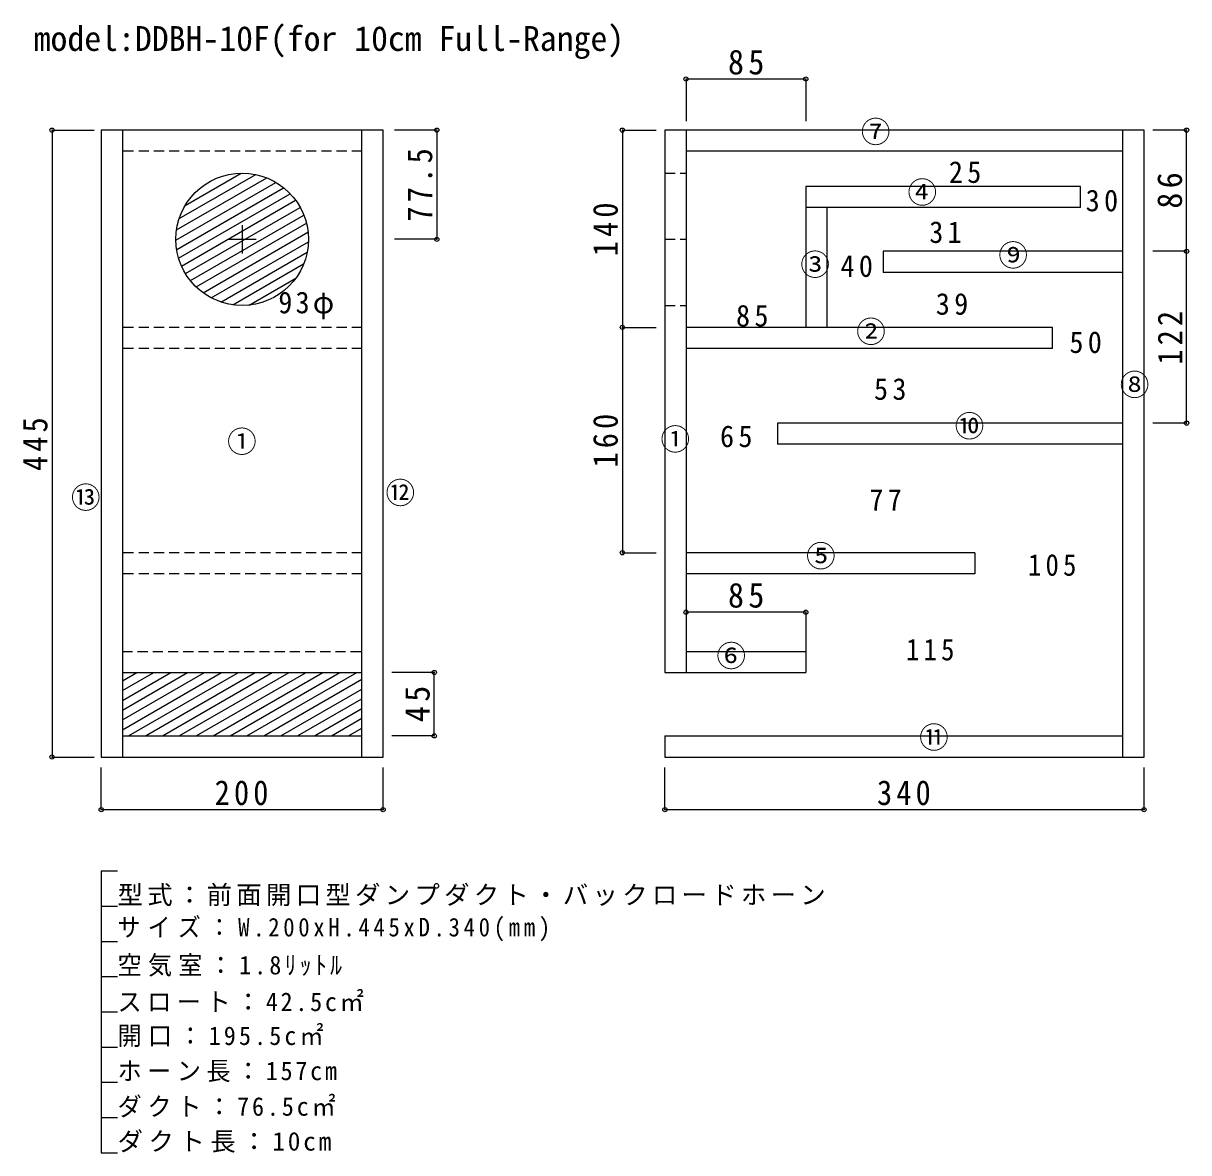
# Model space of a CAD drawing. Units: millimetres at full size, sheet at 1:6. Extents: x -970 to -143, y -279 to 523.
import ezdxf
from ezdxf.enums import TextEntityAlignment as Align

# ---------------------------------------------------------------- set-up
doc = ezdxf.new("R2010")
doc.units = ezdxf.units.MM
doc.header["$LTSCALE"] = 6
doc.header["$PDMODE"] = 32
doc.header["$PDSIZE"] = 3
doc.linetypes.add('DASHED1', pattern=[1.8, 1.2, -0.6])
doc.layers.add('0-0', color=4, linetype='Continuous')
doc.styles.add('ＭＳ ゴシック', font='')
doc.styles.get('ＭＳ ゴシック').set_extended_font_data('MS Gothic')

msp = doc.modelspace()

# ---------------------------------------------------------------- linework, layer by layer
at = {"layer": '0-0'}
for p, q in [((-414.409, 483.023), (-499.409, 483.023)), ((-499.409, 483.023), (-499.409, 453.023)), ((-414.409, 483.023), (-414.409, 453.023)), ((-949.327, 446.732), (-949.327, 1.732)), ((-949.327, 446.732), (-919.327, 446.732)), ((-676.256, 446.732), (-706.256, 446.732)), ((-676.256, 446.732), (-676.256, 369.232)), ((-544.599, 446.732), (-544.599, 146.732)), ((-544.599, 446.732), (-520.599, 446.732)), ((-144.212, 446.732), (-168.212, 446.732)), ((-144.212, 238.732), (-144.212, 446.732)), ((-859.061, 383.903), (-804.788, 415.237)), ((-854.777, 393.304), (-815.073, 416.228)), ((-861.406, 368.692), (-790.443, 409.663)), ((-860.935, 375.892), (-796.914, 412.855)), ((-860.862, 362.078), (-784.988, 405.884)), ((-859.491, 355.942), (-780.359, 401.629)), ((-857.394, 350.224), (-776.455, 396.954)), ((-854.619, 344.898), (-773.23, 391.888)), ((-851.178, 339.957), (-770.672, 386.437)), ((-847.048, 335.413), (-768.802, 380.588)), ((-842.166, 331.303), (-767.684, 374.305)), ((-836.409, 327.699), (-767.441, 367.518)), ((-676.256, 369.232), (-706.256, 369.232)), ((-829.542, 324.735), (-768.307, 360.089)), ((-144.212, 360.732), (-168.212, 360.732)), ((-821.059, 322.705), (-770.791, 351.727)), ((-809.417, 322.498), (-776.433, 341.541)), ((-544.599, 306.732), (-520.599, 306.732)), ((-144.212, 238.732), (-168.212, 238.732)), ((-544.599, 146.732), (-520.599, 146.732)), ((-414.409, 104.524), (-499.409, 104.524)), ((-414.409, 104.524), (-414.409, 74.524)), ((-899.409, 21.126), (-829.077, 61.732)), ((-899.409, 28.054), (-841.077, 61.732)), ((-899.409, 34.982), (-853.077, 61.732)), ((-899.409, 41.91), (-865.077, 61.732)), ((-899.409, 48.838), (-877.077, 61.732)), ((-899.409, 55.767), (-889.077, 61.732)), ((-895.019, 16.732), (-817.077, 61.732)), ((-883.019, 16.732), (-805.077, 61.732)), ((-871.019, 16.732), (-793.077, 61.732)), ((-859.019, 16.732), (-781.077, 61.732)), ((-847.019, 16.732), (-769.077, 61.732)), ((-835.019, 16.732), (-757.077, 61.732)), ((-823.019, 16.732), (-745.077, 61.732)), ((-811.019, 16.732), (-733.077, 61.732)), ((-678.109, 61.732), (-708.109, 61.732)), ((-678.109, 16.732), (-678.109, 61.732)), ((-799.019, 16.732), (-729.409, 56.921)), ((-787.019, 16.732), (-729.409, 49.993)), ((-775.019, 16.732), (-729.409, 43.065)), ((-763.019, 16.732), (-729.409, 36.137)), ((-751.019, 16.732), (-729.409, 29.208)), ((-739.019, 16.732), (-729.409, 22.28)), ((-678.109, 16.732), (-708.109, 16.732)), ((-949.327, 1.732), (-919.327, 1.732)), ((-914.409, -35.648), (-914.409, -5.648)), ((-714.409, -35.648), (-714.409, -5.648)), ((-514.409, -35.648), (-514.409, -5.648)), ((-174.409, -35.648), (-174.409, -5.648)), ((-914.409, -35.648), (-714.409, -35.648)), ((-514.409, -35.648), (-174.409, -35.648))]:
    msp.add_line(p, q, dxfattribs=at)
at = {"layer": '0-0', "color": 7}
for p, q in [((-899.409, 446.732), (-899.409, 1.732)), ((-729.409, 1.732), (-729.409, 446.732)), ((-174.409, 446.732), (-514.409, 446.732)), ((-514.409, 446.732), (-514.409, 61.732)), ((-499.409, 446.732), (-499.409, 61.732)), ((-189.409, 1.732), (-189.409, 446.732)), ((-174.409, 1.732), (-174.409, 446.732)), ((-189.409, 431.732), (-499.409, 431.732)), ((-414.409, 406.732), (-414.409, 306.732)), ((-219.409, 406.732), (-414.409, 406.732)), ((-219.409, 391.732), (-219.409, 406.732)), ((-219.409, 391.732), (-414.409, 391.732)), ((-399.409, 391.732), (-399.409, 306.732)), ((-814.409, 379.232), (-814.409, 359.232)), ((-824.409, 369.232), (-804.409, 369.232)), ((-189.409, 345.732), (-359.409, 345.732)), ((-239.409, 306.732), (-499.409, 306.732)), ((-239.409, 291.732), (-239.409, 306.732)), ((-239.409, 291.732), (-499.409, 291.732)), ((-434.409, 238.732), (-434.409, 223.732)), ((-189.409, 238.732), (-434.409, 238.732)), ((-189.409, 223.732), (-434.409, 223.732)), ((-294.409, 146.732), (-499.409, 146.732)), ((-499.409, 76.732), (-414.409, 76.732)), ((-414.409, 76.732), (-414.409, 61.732)), ((-899.409, 61.732), (-729.409, 61.732)), ((-514.409, 61.732), (-414.409, 61.732)), ((-899.409, 16.732), (-729.409, 16.732)), ((-514.409, 16.732), (-514.409, 1.732)), ((-514.409, 16.732), (-189.409, 16.732)), ((-514.409, 1.732), (-174.409, 1.732)), ((-914.409, -79.173), (-902.835, -79.173)), ((-914.409, -104.173), (-902.835, -104.173)), ((-914.409, -129.173), (-902.835, -129.173)), ((-914.409, -154.173), (-902.835, -154.173)), ((-914.409, -179.173), (-902.835, -179.173)), ((-914.409, -204.173), (-902.835, -204.173)), ((-914.409, -229.173), (-902.835, -229.173)), ((-914.409, -254.173), (-902.835, -254.173))]:
    msp.add_line(p, q, dxfattribs=at)
at = {"layer": '0-0', "color": 7, "linetype": 'DASHED1'}
for p, q in [((-729.409, 431.732), (-899.409, 431.732)), ((-514.409, 416.232), (-499.409, 416.232)), ((-514.409, 369.232), (-499.409, 369.232)), ((-514.409, 322.232), (-499.409, 322.232)), ((-729.409, 306.732), (-899.409, 306.732)), ((-729.409, 291.732), (-899.409, 291.732)), ((-729.409, 146.732), (-899.409, 146.732)), ((-729.409, 131.732), (-899.409, 131.732)), ((-899.409, 76.732), (-729.409, 76.732))]:
    msp.add_line(p, q, dxfattribs=at)
at = {"layer": '0-0', "color": 7}
msp.add_lwpolyline([(-914.409, 1.732), (-714.409, 1.732), (-714.409, 446.732), (-914.409, 446.732)], close=True, dxfattribs=at)
for points in [[(-189.409, 360.732), (-359.409, 360.732), (-359.409, 345.732)], [(-294.409, 146.732), (-294.409, 131.732), (-499.409, 131.732)], [(-914.409, -79.173), (-914.409, -279.173), (-902.835, -279.173)]]:
    msp.add_lwpolyline(points, dxfattribs=at)
msp.add_circle((-814.409, 369.232), 47, dxfattribs=at)
at = {"layer": '0-0'}
for p in [(-499.409, 483.023), (-414.409, 483.023), (-949.327, 446.732), (-676.256, 446.732), (-544.599, 446.732), (-144.212, 446.732), (-676.256, 369.232), (-144.212, 360.732), (-544.599, 306.732), (-144.212, 238.732), (-544.599, 146.732), (-499.409, 104.524), (-414.409, 104.524), (-678.109, 61.732), (-678.109, 16.732), (-949.327, 1.732), (-914.409, -35.648), (-714.409, -35.648), (-514.409, -35.648), (-174.409, -35.648)]:
    msp.add_point(p, dxfattribs=at)

# ---------------------------------------------------------------- texts
at = {"layer": '0-0', "color": 5, "style": 'ＭＳ ゴシック'}
for s, height, p in [('model:DDBH-10F(for 10cm Full-Range)', 17.6, (-962.362, 497.717)), ('⑦', 15.4, (-375.354, 433.228)), ('④', 15.4, (-342.283, 390.236)), ('⑨', 15.4, (-277.795, 345.591)), ('③', 15.4, (-418.346, 338.976)), ('②', 15.4, (-378.683, 291.356)), ('⑧', 15.4, (-191.611, 253.667)), ('⑩', 15.4, (-308.77, 224.3)), ('①', 15.4, (-825.118, 213.307)), ('①', 15.4, (-517.559, 214.961)), ('⑫', 15.4, (-712.677, 176.929)), ('⑬', 15.4, (-935.906, 173.622)), ('⑤', 15.4, (-414.263, 132.053)), ('⑥', 15.4, (-477.874, 61.181)), ('⑪', 15.4, (-334.016, 3.307))]:
    msp.add_text(s, height=height, dxfattribs=at).set_placement(p, align=Align.BOTTOM_LEFT)
at = {"layer": '0-0', "color": 7, "attachment_point": 7, "style": 'ＭＳ ゴシック'}
for s, insert, char_height in [('\\T1.27;\\W0.95;85', (-469.659, 486.023), 17.6), ('\\T1.27;\\W0.95;85', (-469.659, 107.524), 17.6), ('\\T1.27;\\W0.9;200', (-833.909, -32.648), 17.6), ('\\T1.27;\\W0.9;340', (-363.909, -32.648), 17.6), ('\\T1.17;型式：前面開口型ダンプダクト・バックロードホーン', (-902.835, -104.173), 13.2), ('\\T1.32;\\W0.9;サイズ：W.200xH.445xD.340(mm)', (-902.835, -129.173), 13.2), ('\\T1.26;\\W0.95;空気室：1.8ﾘｯﾄﾙ', (-902.835, -154.173), 13.2), ('\\T1.23;\\W0.95;スロート：42.5c㎡', (-902.835, -179.173), 13.2), ('\\T1.26;\\W0.95;開口：195.5c㎡', (-902.835, -204.173), 13.2), ('\\T1.23;\\W0.95;ホーン長：157cm', (-902.835, -229.173), 13.2), ('\\T1.24;\\W0.95;ダクト：76.5c㎡', (-902.835, -254.173), 13.2), ('\\T1.22;ダクト長：10cm', (-902.835, -279.173), 13.2)]:
    msp.add_mtext(s, dxfattribs=dict(at, insert=insert, char_height=char_height))
at = {"layer": '0-0', "color": 7, "char_height": 17.6, "attachment_point": 7, "rotation": 90, "style": 'ＭＳ ゴシック'}
for s, insert in [('\\T1.28;\\W0.9;77.5', (-679.256, 381.732)), ('\\T1.27;\\W0.95;86', (-147.212, 390.982)), ('\\T1.27;\\W0.9;140', (-547.599, 357.232)), ('\\T1.27;\\W0.9;122', (-147.212, 280.232)), ('\\T1.27;\\W0.9;445', (-952.327, 204.732)), ('\\T1.27;\\W0.9;160', (-547.599, 207.232)), ('\\T1.27;\\W0.95;45', (-681.109, 26.482))]:
    msp.add_mtext(s, dxfattribs=dict(at, insert=insert))
at = {"layer": '0-0', "color": 6, "char_height": 15.4, "attachment_point": 7, "style": 'ＭＳ ゴシック'}
for s, insert in [('\\T1.31;\\W0.95;25', (-312.895, 409.033)), ('\\T1.31;\\W0.95;30', (-215.795, 388.876)), ('\\T1.31;\\W0.95;31', (-326.794, 366.41)), ('\\T1.31;\\W0.95;40', (-389.802, 342.318)), ('\\T1.23;\\W0.95;93φ', (-788.74, 312.52)), ('\\T1.31;\\W0.95;39', (-322.161, 315.447)), ('\\T1.31;\\W0.95;85', (-463.93, 307.108)), ('\\T1.31;\\W0.95;50', (-227.337, 288.294)), ('\\T1.31;\\W0.95;53', (-366.01, 255.049)), ('\\T1.31;\\W0.95;65', (-475.287, 221.462)), ('\\T1.31;\\W0.95;77', (-369.322, 176.521)), ('\\T1.32;\\W0.9;105', (-256.733, 130.161)), ('\\T1.32;\\W0.9;115', (-343.303, 70.082))]:
    msp.add_mtext(s, dxfattribs=dict(at, insert=insert))

doc.saveas('drawing.dxf')
